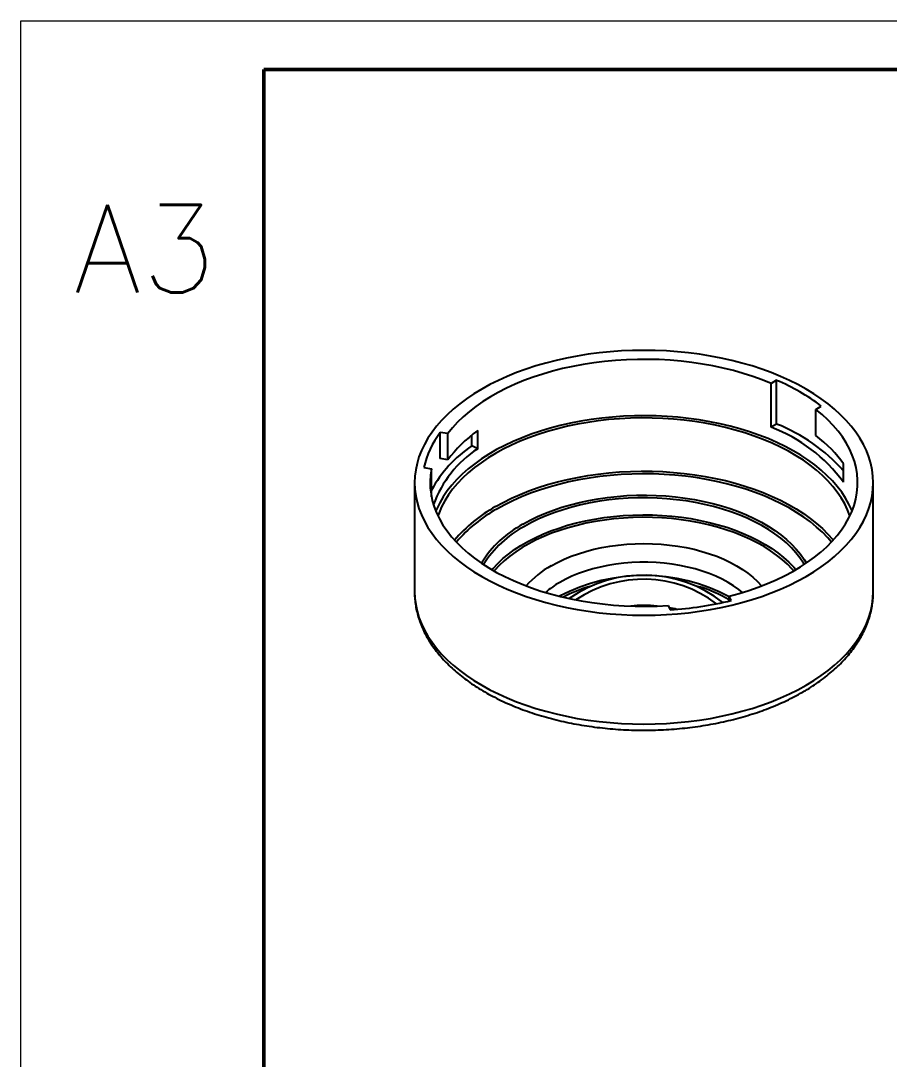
# Model space of a CAD drawing. Header units: millimetres. Extents: x 2517 to 6633, y 792 to 3241.
# Drawn here: x 3558.6 to 3630.1, y 1005 to 1090.5 of the extents above; entities that cross this region are included whole.
import ezdxf

# ---------------------------------------------------------------- set-up
doc = ezdxf.new("R2010")
doc.units = ezdxf.units.MM
for name, color, linetype, lineweight in [('实线', 7, 'Continuous', 25), ('引导线', 6, 'Continuous', 9), ('粗实线', 9, 'Continuous', 50)]:
    doc.layers.add(name, color=color, linetype=linetype, lineweight=lineweight)
doc.styles.add('st', font='txt.shx')

msp = doc.modelspace()

# ---------------------------------------------------------------- linework, layer by layer
at = {"layer": '实线', "lineweight": 25}
for p, q in [((3620.797, 1060.8905), (3620.3396, 1060.6264)), ((3620.3396, 1057.0336), (3620.3396, 1060.6264)), ((3620.797, 1057.2977), (3620.797, 1060.8905)), ((3624.0166, 1058.5037), (3624.4739, 1058.7678)), ((3624.0166, 1056.3481), (3624.0166, 1058.5037)), ((3620.797, 1057.2977), (3620.3396, 1057.0336)), ((3593.7287, 1056.5101), (3593.1039, 1056.6068)), ((3593.1039, 1054.4511), (3593.1039, 1056.6068)), ((3593.7287, 1054.3545), (3593.7287, 1056.5101)), ((3595.6944, 1055.4933), (3595.6944, 1056.3803)), ((3596.1918, 1055.2608), (3596.1918, 1056.7629)), ((3596.1918, 1055.2608), (3595.6944, 1055.4933)), ((3593.7287, 1054.3545), (3593.1039, 1054.4511)), ((3591.758, 1053.7072), (3592.3828, 1053.6105)), ((3592.3828, 1051.3085), (3592.3828, 1053.6105)), ((3626.3006, 1052.5078), (3626.3006, 1054.0099)), ((3590.9895, 1052.4595), (3590.9895, 1043.5102)), ((3628.7495, 1043.5102), (3628.7495, 1052.4595)), ((3590.9896, 1043.525), (3590.9895, 1043.5102)), ((3628.7495, 1043.4958), (3628.7495, 1043.5102)), ((3617.0536, 1042.7809), (3616.8862, 1043.1416)), ((3616.8862, 1042.7401), (3616.8862, 1043.1416)), ((3611.8634, 1042.3647), (3612.0308, 1042.004))]:
    msp.add_line(p, q, dxfattribs=at)
at = {"layer": '实线', "lineweight": 25, "flags": 128}
for points in [[(3623.2197, 1044.7526), (3623.8587, 1045.1401), (3624.464, 1045.5451), (3625.0341, 1045.9669), (3625.5677, 1046.4042), (3626.0635, 1046.8562), (3626.5202, 1047.3217), (3626.9369, 1047.7995), (3627.3124, 1048.2886), (3627.6459, 1048.7877), (3627.9366, 1049.2956), (3628.1837, 1049.8112), (3628.3868, 1050.3332), (3628.5452, 1050.8603), (3628.6586, 1051.3912), (3628.7268, 1051.9247), (3628.7495, 1052.4595), (3628.7268, 1052.9943), (3628.6586, 1053.5278), (3628.5452, 1054.0588), (3628.3868, 1054.5858), (3628.1837, 1055.1078), (3627.9366, 1055.6234), (3627.6459, 1056.1313), (3627.3124, 1056.6305), (3626.9369, 1057.1195), (3626.5202, 1057.5974), (3626.0635, 1058.0628), (3625.5677, 1058.5148), (3625.0341, 1058.9522), (3624.464, 1059.3739), (3623.8587, 1059.779), (3623.2197, 1060.1664), (3622.5486, 1060.5353), (3621.8469, 1060.8847), (3621.1163, 1061.2138), (3620.3587, 1061.5219), (3619.5758, 1061.8081), (3618.7695, 1062.0717), (3617.9418, 1062.3123), (3617.0946, 1062.5291), (3616.23, 1062.7216), (3615.3501, 1062.8894), (3614.457, 1063.0321), (3613.5528, 1063.1493), (3612.6398, 1063.2407), (3611.7201, 1063.3062), (3610.7959, 1063.3456), (3609.8695, 1063.3587), (3608.9431, 1063.3456), (3608.019, 1063.3062), (3607.0993, 1063.2407), (3606.1862, 1063.1493), (3605.2821, 1063.0321), (3604.389, 1062.8894), (3603.5091, 1062.7216), (3602.6445, 1062.5291), (3601.7973, 1062.3123), (3600.9696, 1062.0717), (3600.1633, 1061.8081), (3599.3804, 1061.5219), (3598.6227, 1061.2138), (3597.8922, 1060.8847), (3597.1905, 1060.5353), (3596.5194, 1060.1664), (3595.8804, 1059.779), (3595.2751, 1059.3739), (3594.705, 1058.9522), (3594.1714, 1058.5148), (3593.6756, 1058.0628), (3593.2189, 1057.5974), (3592.8022, 1057.1195), (3592.4267, 1056.6305), (3592.0932, 1056.1313), (3591.8025, 1055.6234), (3591.5553, 1055.1078), (3591.3523, 1054.5858), (3591.1939, 1054.0588), (3591.0805, 1053.5278), (3591.0123, 1052.9943), (3590.9895, 1052.4595), (3591.0123, 1051.9247), (3591.0805, 1051.3912), (3591.1939, 1050.8603), (3591.3523, 1050.3332), (3591.5553, 1049.8112), (3591.8025, 1049.2956), (3592.0932, 1048.7877), (3592.4267, 1048.2886), (3592.8022, 1047.7995), (3593.2189, 1047.3217), (3593.6756, 1046.8562), (3594.1714, 1046.4042), (3594.705, 1045.9669), (3595.2751, 1045.5451), (3595.8804, 1045.1401), (3596.5194, 1044.7526), (3597.1905, 1044.3837), (3597.8922, 1044.0343), (3598.6227, 1043.7052), (3599.3804, 1043.3972), (3600.1633, 1043.111), (3600.9696, 1042.8473), (3601.7973, 1042.6068), (3602.6445, 1042.39), (3603.5091, 1042.1974), (3604.389, 1042.0296), (3605.2821, 1041.887), (3606.1862, 1041.7697), (3607.0993, 1041.6783), (3608.019, 1041.6128), (3608.9431, 1041.5734), (3609.8695, 1041.5603), (3610.7959, 1041.5734), (3611.7201, 1041.6128), (3612.6398, 1041.6783), (3613.5528, 1041.7697), (3614.457, 1041.887), (3615.3501, 1042.0296), (3616.23, 1042.1974), (3617.0946, 1042.39), (3617.9418, 1042.6068), (3618.7695, 1042.8473), (3619.5758, 1043.111), (3620.3587, 1043.3972), (3621.1163, 1043.7052), (3621.8469, 1044.0343), (3622.5486, 1044.3837), (3623.2197, 1044.7526)], [(3620.3396, 1060.6264), (3619.5994, 1060.926), (3618.8336, 1061.2032), (3618.0441, 1061.4574), (3617.233, 1061.6878), (3616.4025, 1061.8939), (3615.5548, 1062.0751), (3614.6921, 1062.2309), (3613.8166, 1062.361), (3612.9308, 1062.4649), (3612.0368, 1062.5424), (3611.1372, 1062.5934), (3610.2342, 1062.6176), (3609.3302, 1062.615), (3608.4277, 1062.5856), (3607.529, 1062.5295), (3606.6364, 1062.4469), (3605.7524, 1062.3379), (3604.8792, 1062.2028), (3604.0192, 1062.042), (3603.1747, 1061.856), (3602.3478, 1061.6452), (3601.5407, 1061.4101), (3600.7556, 1061.1514), (3599.9946, 1060.8698), (3599.2596, 1060.566), (3598.5526, 1060.2408), (3597.8754, 1059.8951), (3597.2299, 1059.5298), (3596.6177, 1059.1458), (3596.0405, 1058.7442), (3595.4998, 1058.326), (3594.997, 1057.8924), (3594.5334, 1057.4444), (3594.1103, 1056.9832), (3593.7287, 1056.5101)], [(3627.005, 1050.1405), (3626.9806, 1050.1997), (3626.748, 1050.701), (3626.4713, 1051.1948), (3626.1512, 1051.6797), (3625.7887, 1052.1546), (3625.3847, 1052.6182), (3624.9402, 1053.0693), (3624.4564, 1053.5067), (3623.9345, 1053.9292), (3623.376, 1054.3359), (3622.7822, 1054.7255), (3622.1547, 1055.0971), (3621.4951, 1055.4497), (3620.8053, 1055.7825), (3620.0869, 1056.0944), (3619.3418, 1056.3848), (3618.572, 1056.6529), (3617.7796, 1056.8979), (3616.9665, 1057.1192), (3616.1348, 1057.3163), (3615.2869, 1057.4885), (3614.4248, 1057.6356), (3613.5508, 1057.7571), (3612.6672, 1057.8526), (3611.7763, 1057.922), (3610.8804, 1057.9651), (3609.9819, 1057.9816), (3609.0831, 1057.9717), (3608.1864, 1057.9353), (3607.294, 1057.8724), (3606.4084, 1057.7834), (3605.5318, 1057.6684), (3604.6665, 1057.5277), (3603.8148, 1057.3617), (3602.9789, 1057.1707), (3602.1609, 1056.9554), (3601.3631, 1056.7163), (3600.5875, 1056.454), (3599.8361, 1056.1691), (3599.1108, 1055.8625), (3598.4136, 1055.5348), (3597.7463, 1055.1871), (3597.1107, 1054.8201), (3596.5083, 1054.4349), (3595.9408, 1054.0324), (3595.4096, 1053.6138), (3594.9162, 1053.18), (3594.4617, 1052.7322), (3594.0475, 1052.2716), (3593.6745, 1051.7995), (3593.3438, 1051.3169), (3593.0562, 1050.8252), (3592.8125, 1050.3257), (3592.7341, 1050.1405)], [(3626.8271, 1049.7395), (3626.6351, 1050.2376), (3626.3974, 1050.7327), (3626.1159, 1051.22), (3625.7913, 1051.6983), (3625.4245, 1052.1663), (3625.0164, 1052.6228), (3624.5682, 1053.0666), (3624.081, 1053.4964), (3623.5561, 1053.9112), (3622.9949, 1054.3099), (3622.3989, 1054.6914), (3621.7697, 1055.0546), (3621.1089, 1055.3987), (3620.4183, 1055.7226), (3619.6998, 1056.0256), (3618.9552, 1056.3069), (3618.1864, 1056.5657), (3617.3957, 1056.8012), (3616.5849, 1057.013), (3615.7564, 1057.2004), (3614.9123, 1057.3629), (3614.0547, 1057.5001), (3613.1861, 1057.6116), (3612.3087, 1057.6972), (3611.4248, 1057.7566), (3610.5368, 1057.7897), (3609.6471, 1057.7963), (3608.7579, 1057.7764), (3607.8716, 1057.7302), (3606.9907, 1057.6577), (3606.1174, 1057.5591), (3605.254, 1057.4347), (3604.4029, 1057.2848), (3603.5663, 1057.1098), (3602.7464, 1056.9101), (3601.9454, 1056.6864), (3601.1654, 1056.4391), (3600.4085, 1056.169), (3599.6766, 1055.8768), (3598.9718, 1055.5632), (3598.2959, 1055.2291), (3597.6507, 1054.8753), (3597.0379, 1054.5029), (3596.4591, 1054.1127), (3595.9159, 1053.7058), (3595.4097, 1053.2833), (3594.9418, 1052.8464), (3594.5136, 1052.3961), (3594.126, 1051.9337), (3593.7802, 1051.4603), (3593.477, 1050.9774), (3593.2173, 1050.486), (3593.0018, 1049.9876), (3592.9119, 1049.7395)], [(3616.8862, 1043.1416), (3617.7057, 1043.3619), (3618.5045, 1043.6061), (3619.2805, 1043.8738), (3620.0317, 1044.164), (3620.7562, 1044.4762), (3621.4518, 1044.8094), (3622.117, 1045.1628), (3622.7498, 1045.5355), (3623.3486, 1045.9264), (3623.9119, 1046.3345), (3624.4382, 1046.7588), (3624.926, 1047.1982), (3625.3741, 1047.6514), (3625.7813, 1048.1173), (3626.1465, 1048.5947), (3626.4688, 1049.0822), (3626.7472, 1049.5787), (3626.9812, 1050.0827), (3627.17, 1050.5931), (3627.3132, 1051.1083), (3627.4104, 1051.6272), (3627.4613, 1052.1482), (3627.4658, 1052.67), (3627.4238, 1053.1913), (3627.3356, 1053.7107), (3627.2013, 1054.2267), (3627.0212, 1054.7381), (3626.7959, 1055.2435), (3626.526, 1055.7415), (3626.2121, 1056.2309), (3625.8551, 1056.7103), (3625.456, 1057.1786), (3625.0157, 1057.6343), (3624.5355, 1058.0764), (3624.0166, 1058.5037)], [(3592.3828, 1053.6105), (3592.3035, 1053.0907), (3592.2706, 1052.5692), (3592.284, 1052.0474), (3592.3439, 1051.5267), (3592.45, 1051.0085), (3592.602, 1050.494), (3592.7996, 1049.9848), (3593.0422, 1049.4821), (3593.3292, 1048.9873), (3593.6598, 1048.5016), (3594.0333, 1048.0263), (3594.4484, 1047.5628), (3594.9043, 1047.1121), (3595.3996, 1046.6756), (3595.9332, 1046.2544), (3596.5034, 1045.8495), (3597.109, 1045.462), (3597.7482, 1045.093), (3598.4193, 1044.7434), (3599.1207, 1044.4142), (3599.8505, 1044.1062), (3600.6066, 1043.8203), (3601.3872, 1043.5571), (3602.1902, 1043.3174), (3603.0135, 1043.1019), (3603.8548, 1042.911), (3604.712, 1042.7453), (3605.5828, 1042.6052), (3606.4649, 1042.4912), (3607.356, 1042.4034), (3608.2537, 1042.3422), (3609.1557, 1042.3076), (3610.0595, 1042.2998), (3610.9629, 1042.3189), (3611.8634, 1042.3647)], [(3597.6507, 1050.4987), (3598.2959, 1050.8524), (3598.9718, 1051.1866), (3599.6766, 1051.5001), (3600.4085, 1051.7924), (3601.1654, 1052.0625), (3601.9454, 1052.3097), (3602.7464, 1052.5335), (3603.5663, 1052.7331), (3604.4029, 1052.9081), (3605.254, 1053.058), (3606.1174, 1053.1824), (3606.9907, 1053.281), (3607.8716, 1053.3535), (3608.7579, 1053.3998), (3609.6471, 1053.4196), (3610.5368, 1053.413), (3611.4248, 1053.3799), (3612.3087, 1053.3206), (3613.1861, 1053.235), (3614.0547, 1053.1234), (3614.9123, 1052.9862), (3615.7564, 1052.8237), (3616.5849, 1052.6363), (3617.3957, 1052.4246), (3618.1864, 1052.189), (3618.9552, 1051.9302), (3619.6998, 1051.649), (3620.4183, 1051.346), (3621.1089, 1051.022), (3621.7697, 1050.6779), (3622.3989, 1050.3147), (3622.9949, 1049.9333), (3623.5561, 1049.5346), (3624.081, 1049.1198), (3624.5682, 1048.6899), (3625.0164, 1048.2461), (3625.4245, 1047.7896), (3625.4609, 1047.7459)], [(3625.3101, 1047.5832), (3625.0006, 1047.9377), (3624.5646, 1048.3849), (3624.0888, 1048.8184), (3623.5748, 1049.237), (3623.0238, 1049.6397), (3622.4374, 1050.0253), (3621.817, 1050.3928), (3621.1645, 1050.7413), (3620.4815, 1051.0697), (3619.7699, 1051.3772), (3619.0316, 1051.663), (3618.2686, 1051.9263), (3617.483, 1052.1663), (3616.6769, 1052.3825), (3615.8524, 1052.5743), (3615.0117, 1052.7411), (3614.1572, 1052.8824), (3613.2912, 1052.998), (3612.4159, 1053.0875), (3611.5338, 1053.1506), (3610.6471, 1053.1872), (3609.7584, 1053.1972), (3608.87, 1053.1806), (3607.9843, 1053.1373), (3607.1036, 1053.0676), (3606.2304, 1052.9716), (3605.367, 1052.8495), (3604.5158, 1052.7017), (3603.679, 1052.5287), (3602.8589, 1052.3308), (3602.0576, 1052.1085), (3601.2775, 1051.8626), (3600.5205, 1051.5936), (3599.7887, 1051.3024), (3599.0841, 1050.9895), (3598.4085, 1050.656), (3597.7639, 1050.3027)], [(3599.9135, 1049.0618), (3600.4981, 1049.3805), (3601.1133, 1049.6795), (3601.757, 1049.9577), (3602.4272, 1050.2142), (3603.1217, 1050.4482), (3603.8382, 1050.659), (3604.5744, 1050.8458), (3605.3278, 1051.008), (3606.0961, 1051.1451), (3606.8766, 1051.2567), (3607.6669, 1051.3424), (3608.4644, 1051.4019), (3609.2665, 1051.435), (3610.0706, 1051.4416), (3610.874, 1051.4218), (3611.6741, 1051.3754), (3612.4684, 1051.3028), (3613.2541, 1051.2041), (3614.0288, 1051.0797), (3614.79, 1050.93), (3615.5351, 1050.7554), (3616.2617, 1050.5565), (3616.9675, 1050.3341), (3617.6501, 1050.0887), (3618.3074, 1049.8212), (3618.9371, 1049.5325), (3619.5372, 1049.2235), (3620.1058, 1048.8953), (3620.6411, 1048.5488), (3621.1412, 1048.1853), (3621.6045, 1047.8059), (3622.0295, 1047.4118), (3622.4149, 1047.0044), (3622.7594, 1046.5849), (3623.0618, 1046.1548), (3623.244, 1045.8551)], [(3623.0676, 1045.7379), (3622.9989, 1045.8533), (3622.7107, 1046.2855), (3622.3798, 1046.7074), (3622.0073, 1047.1177), (3621.5946, 1047.5148), (3621.1428, 1047.8976), (3620.6537, 1048.2647), (3620.1287, 1048.6149), (3619.5696, 1048.9471), (3618.9783, 1049.2601), (3618.3568, 1049.553), (3617.707, 1049.8247), (3617.0312, 1050.0743), (3616.3317, 1050.3011), (3615.6106, 1050.5042), (3614.8705, 1050.6829), (3614.1138, 1050.8368), (3613.343, 1050.9653), (3612.5606, 1051.0679), (3611.7693, 1051.1443), (3610.9717, 1051.1942), (3610.1704, 1051.2176), (3609.3681, 1051.2142), (3608.5675, 1051.1842), (3607.7713, 1051.1276), (3606.9819, 1051.0447), (3606.2022, 1050.9356), (3605.4347, 1050.8007), (3604.6819, 1050.6406), (3603.9463, 1050.4556), (3603.2304, 1050.2466), (3602.5366, 1050.014), (3601.8671, 1049.7588), (3601.2242, 1049.4817), (3600.61, 1049.1837), (3600.0266, 1048.8658)], [(3597.3583, 1045.3135), (3597.4486, 1045.4183), (3597.8312, 1045.8254), (3598.2539, 1046.2191), (3598.7151, 1046.5981), (3599.2134, 1046.9611), (3599.747, 1047.3069), (3600.3144, 1047.6344), (3600.9134, 1047.9425), (3601.5422, 1048.2301), (3602.1987, 1048.4964), (3602.8806, 1048.7404), (3603.5858, 1048.9613), (3604.3118, 1049.1584), (3605.0563, 1049.331), (3605.8168, 1049.4785), (3606.5907, 1049.6005), (3607.3756, 1049.6966), (3608.1687, 1049.7664), (3608.9675, 1049.8098), (3609.7692, 1049.8264), (3610.5713, 1049.8164), (3611.3711, 1049.7798), (3612.1659, 1049.7165), (3612.9531, 1049.627), (3613.73, 1049.5114), (3614.4941, 1049.3702), (3615.2428, 1049.2038), (3615.9737, 1049.0128), (3616.6843, 1048.7978), (3617.3722, 1048.5595), (3618.0353, 1048.2987), (3618.6712, 1048.0163), (3619.2779, 1047.7133), (3619.8533, 1047.3905), (3620.3955, 1047.0492), (3620.9028, 1046.6904), (3621.3735, 1046.3153), (3621.8059, 1045.9252), (3622.1987, 1045.5213), (3622.3807, 1045.3135)], [(3622.2082, 1045.2142), (3622.0816, 1045.3572), (3621.6925, 1045.7572), (3621.2642, 1046.1436), (3620.798, 1046.5152), (3620.2956, 1046.8706), (3619.7585, 1047.2087), (3619.1885, 1047.5284), (3618.5876, 1047.8285), (3617.9577, 1048.1083), (3617.301, 1048.3666), (3616.6195, 1048.6026), (3615.9157, 1048.8155), (3615.1918, 1049.0048), (3614.4501, 1049.1696), (3613.6933, 1049.3094), (3612.9238, 1049.4239), (3612.1441, 1049.5126), (3611.3569, 1049.5752), (3610.5647, 1049.6115), (3609.7702, 1049.6214), (3608.976, 1049.6049), (3608.1848, 1049.562), (3607.3993, 1049.4929), (3606.6219, 1049.3977), (3605.8553, 1049.2768), (3605.102, 1049.1307), (3604.3646, 1048.9597), (3603.6455, 1048.7645), (3602.947, 1048.5457), (3602.2715, 1048.304), (3601.6213, 1048.0403), (3600.9985, 1047.7554), (3600.4051, 1047.4502), (3599.8432, 1047.1258), (3599.3146, 1046.7833), (3598.821, 1046.4237), (3598.3642, 1046.0484), (3597.9456, 1045.6584), (3597.5665, 1045.2552), (3597.5309, 1045.2142)], [(3602.2387, 1045.6359), (3602.7541, 1045.9146), (3603.3, 1046.1732), (3603.874, 1046.4107), (3604.4737, 1046.626), (3605.0965, 1046.8182), (3605.7398, 1046.9864), (3606.4007, 1047.13), (3607.0765, 1047.2483), (3607.7642, 1047.3409), (3608.461, 1047.4073), (3609.1637, 1047.4473), (3609.8695, 1047.4606), (3610.5753, 1047.4473), (3611.2781, 1047.4073), (3611.9749, 1047.3409), (3612.6626, 1047.2483), (3613.3384, 1047.13), (3613.9993, 1046.9864), (3614.6426, 1046.8182), (3615.2654, 1046.626), (3615.865, 1046.4107), (3616.4391, 1046.1732), (3616.985, 1045.9146), (3617.5004, 1045.6359), (3617.9831, 1045.3384), (3618.4311, 1045.0233), (3618.8424, 1044.6919), (3619.2154, 1044.3457), (3619.5483, 1043.9862), (3619.5564, 1043.9766)], [(3617.9792, 1043.4421), (3617.6782, 1043.6842), (3617.2559, 1043.9839), (3616.7992, 1044.2662), (3616.3101, 1044.5299), (3615.7911, 1044.7737), (3615.2444, 1044.9964), (3614.6726, 1045.1971), (3614.0785, 1045.3749), (3613.4647, 1045.5288), (3612.8342, 1045.6581), (3612.1898, 1045.7624), (3611.5347, 1045.8409), (3610.8717, 1045.8936), (3610.2041, 1045.9199), (3609.535, 1045.9199), (3608.8674, 1045.8936), (3608.2044, 1045.8409), (3607.5492, 1045.7624), (3606.9049, 1045.6581), (3606.2744, 1045.5288), (3605.6606, 1045.3749), (3605.0665, 1045.1971), (3604.4947, 1044.9964), (3603.948, 1044.7737), (3603.4289, 1044.5299), (3602.9399, 1044.2662)], [(3590.9895, 1043.5102), (3591.0123, 1042.9754), (3591.0805, 1042.4419), (3591.1939, 1041.911), (3591.3523, 1041.3839), (3591.5553, 1040.8619), (3591.8025, 1040.3464), (3592.0932, 1039.8384), (3592.4267, 1039.3393), (3592.8022, 1038.8502), (3593.2189, 1038.3724), (3593.6756, 1037.9069), (3594.1714, 1037.455), (3594.705, 1037.0176), (3595.2751, 1036.5958), (3595.8804, 1036.1908), (3596.5194, 1035.8033), (3597.1905, 1035.4345), (3597.8922, 1035.085), (3598.6227, 1034.7559), (3599.3804, 1034.4479), (3600.1633, 1034.1617), (3600.9696, 1033.898), (3601.7973, 1033.6575), (3602.6445, 1033.4407), (3603.5091, 1033.2482), (3604.389, 1033.0803), (3605.2821, 1032.9377), (3606.1862, 1032.8205), (3607.0993, 1032.729), (3608.019, 1032.6635), (3608.9431, 1032.6242), (3609.8695, 1032.611), (3610.7959, 1032.6242), (3611.7201, 1032.6635), (3612.6398, 1032.729), (3613.5528, 1032.8205), (3614.457, 1032.9377), (3615.3501, 1033.0803), (3616.23, 1033.2482), (3617.0946, 1033.4407), (3617.9418, 1033.6575), (3618.7695, 1033.898), (3619.5758, 1034.1617), (3620.3587, 1034.4479), (3621.1163, 1034.7559), (3621.8469, 1035.085), (3622.5486, 1035.4345), (3623.2197, 1035.8033)], [(3623.2197, 1035.8033), (3623.8587, 1036.1908), (3624.464, 1036.5958), (3625.0341, 1037.0176), (3625.5677, 1037.455), (3626.0635, 1037.9069), (3626.5202, 1038.3724), (3626.9369, 1038.8502), (3627.3124, 1039.3393), (3627.6459, 1039.8384), (3627.9366, 1040.3464), (3628.1837, 1040.8619), (3628.3868, 1041.3839), (3628.5452, 1041.911), (3628.6586, 1042.4419), (3628.7268, 1042.9754), (3628.7495, 1043.4958)]]:
    msp.add_lwpolyline(points, dxfattribs=at)
at = {"layer": '实线', "lineweight": 25}
for centre, radius, start, end in [((3614.1253, 1045.0875), 17.1536, 52.893839, 67.111537), ((3615.7068, 1044.7432), 13.1346, 36.239376, 69.346375), ((3615.3962, 1043.7414), 14.5925, 41.64641, 68.277632), ((3598.9781, 1052.1181), 7.3929, 142.615482, 167.587595), ((3601.5207, 1046.855), 10.4195, 123.998504, 151.28198), ((3601.2175, 1047.5328), 9.2184, 123.037113, 160.149292), ((3603.7406, 1039.5954), 12.4887, 119.184732, 139.259727), ((3603.569, 1039.7795), 12.0182, 118.883173, 139.50915), ((3604.1432, 1041.1275), 8.9913, 118.06201, 148.27843), ((3604.1506, 1041.0789), 8.8116, 117.905688, 148.079749), ((3605.9558, 1038.9268), 7.67, 118.987834, 138.823192), ((3606.87, 1037.3819), 7.9271, 119.720752, 130.137939), ((3609.8657, 1029.8702), 14.9622, 62.016558, 117.646706), ((3609.8301, 1034.1903), 10.671, 52.194954, 124.92514), ((3609.8308, 1034.5724), 9.9525, 52.887996, 123.961957), ((3608.6216, 1033.0567), 11.3441, 106.395028, 118.286397), ((3611.288, 1033.4964), 10.8743, 59.015503, 73.813107), ((3610.0666, 1071.326), 29.3877, 273.83225, 283.753828), ((3609.8695, 1030.385), 11.9827, 84.808173, 95.191827), ((3610.0623, 1031.7224), 10.6304, 76.237772, 79.787876)]:
    msp.add_arc(centre, radius, start, end, dxfattribs=at)
for major_axis, ratio, start_param, end_param in [((17.5999, 0.0998), 0.5910425, 2.4575634, 2.7281725), ((17.5994, 0.2615), 0.5671246, 0.3580932, 0.6287023)]:
    msp.add_ellipse((3609.8695, 1050.2668), major_axis=major_axis, ratio=ratio, start_param=start_param, end_param=end_param, dxfattribs=at)
for points, knots in [([(3590.9941, 1043.5268), (3590.9938, 1043.4065), (3590.993, 1043.1064), (3591.0387, 1042.6273), (3591.125, 1042.0914), (3591.2534, 1041.5591), (3591.4217, 1041.0313), (3591.6305, 1040.509), (3591.8792, 1039.9931), (3592.1679, 1039.4847), (3592.4959, 1038.9848), (3592.863, 1038.4947), (3593.2683, 1038.0156), (3593.711, 1037.5489), (3594.19, 1037.0956), (3594.7041, 1036.6571), (3595.252, 1036.2343), (3595.8322, 1035.8283), (3596.4432, 1035.44), (3597.0834, 1035.0702), (3597.7513, 1034.7197), (3598.4452, 1034.3891), (3599.1635, 1034.079), (3599.9046, 1033.79), (3600.6667, 1033.5225), (3601.4483, 1033.2769), (3602.2477, 1033.0537), (3603.0631, 1032.8533), (3603.8928, 1032.6759), (3604.735, 1032.5219), (3605.588, 1032.3915), (3606.4499, 1032.2849), (3607.319, 1032.2024), (3608.1935, 1032.1439), (3609.0714, 1032.1097), (3609.951, 1032.0998), (3610.8304, 1032.1142), (3611.7078, 1032.1529), (3612.5813, 1032.2158), (3613.4491, 1032.3028), (3614.3094, 1032.4138), (3615.1603, 1032.5486), (3616.0002, 1032.7069), (3616.8272, 1032.8885), (3617.6395, 1033.0931), (3618.4356, 1033.3203), (3619.2137, 1033.5699), (3619.9721, 1033.8414), (3620.7093, 1034.1344), (3621.4236, 1034.4485), (3622.1132, 1034.7832), (3622.6243, 1035.0555), (3622.905, 1035.2161), (3622.9711, 1035.2539)], [0, 0, 0, 0, 0.0127344, 0.031779, 0.0508341, 0.0699341, 0.0891094, 0.1083856, 0.1277808, 0.1473057, 0.1669628, 0.1867475, 0.2066487, 0.2266516, 0.2467387, 0.2668918, 0.2870937, 0.307329, 0.3275845, 0.3478497, 0.3681145, 0.3883731, 0.4086216, 0.4288575, 0.4490798, 0.4692878, 0.4894817, 0.5096623, 0.5298304, 0.5499874, 0.5701344, 0.5902732, 0.6104052, 0.630532, 0.6506554, 0.6707771, 0.6908986, 0.7110215, 0.7311472, 0.7512774, 0.7714138, 0.7915582, 0.8117122, 0.8318775, 0.8520557, 0.8722481, 0.8924562, 0.9126808, 0.9329228, 0.9531823, 0.9734589, 0.9937512, 1, 1, 1, 1]), ([(3622.9711, 1035.2539), (3623.0836, 1035.3198), (3623.4085, 1035.5103), (3623.9236, 1035.8397), (3624.5055, 1036.2477), (3625.0552, 1036.6734), (3625.5716, 1037.1157), (3626.0531, 1037.5737), (3626.4984, 1038.0464), (3626.9062, 1038.5324), (3627.2753, 1039.0305), (3627.6046, 1039.5392), (3627.8933, 1040.0571), (3628.1408, 1040.5824), (3628.3467, 1041.1137), (3628.5105, 1041.6495), (3628.6333, 1042.1883), (3628.7118, 1042.7289), (3628.7491, 1043.1646), (3628.7456, 1043.4196), (3628.7445, 1043.4941)], [0, 0, 0, 0, 0.0319467, 0.0922663, 0.1526132, 0.2129415, 0.2732186, 0.3334036, 0.3934481, 0.4532971, 0.5128925, 0.5721772, 0.6311015, 0.6896288, 0.7477418, 0.805447, 0.8627762, 0.9197855, 0.9765523, 1, 1, 1, 1]), ([(3611.9812, 1042.1109), (3612.007, 1042.1067), (3612.1332, 1042.0865), (3612.2547, 1042.0581), (3612.3512, 1042.0355)], [0, 0, 0, 0, 0.2051849, 1, 1, 1, 1])]:
    msp.add_open_spline(points, degree=3, knots=knots, dxfattribs=at)
at = {"layer": '引导线'}
for p, q in [((3558.5706, 1090.4743), (3894.5975, 1090.4743)), ((3558.5706, 852.8553), (3558.5706, 1090.4743))]:
    msp.add_line(p, q, dxfattribs=at)
at = {"layer": '粗实线'}
for p, q in [((3578.5722, 856.8556), (3578.5722, 1086.474)), ((3578.5722, 1086.474), (3890.5972, 1086.474))]:
    msp.add_line(p, q, dxfattribs=at)

# ---------------------------------------------------------------- texts
at = {"layer": '实线', "ltscale": 0.2, "insert": (3562.9243, 1075.3177), "char_height": 7.20058, "width": 20.0016, "attachment_point": 1, "style": 'st'}
msp.add_mtext('A3', dxfattribs=at)

doc.saveas('drawing.dxf')
